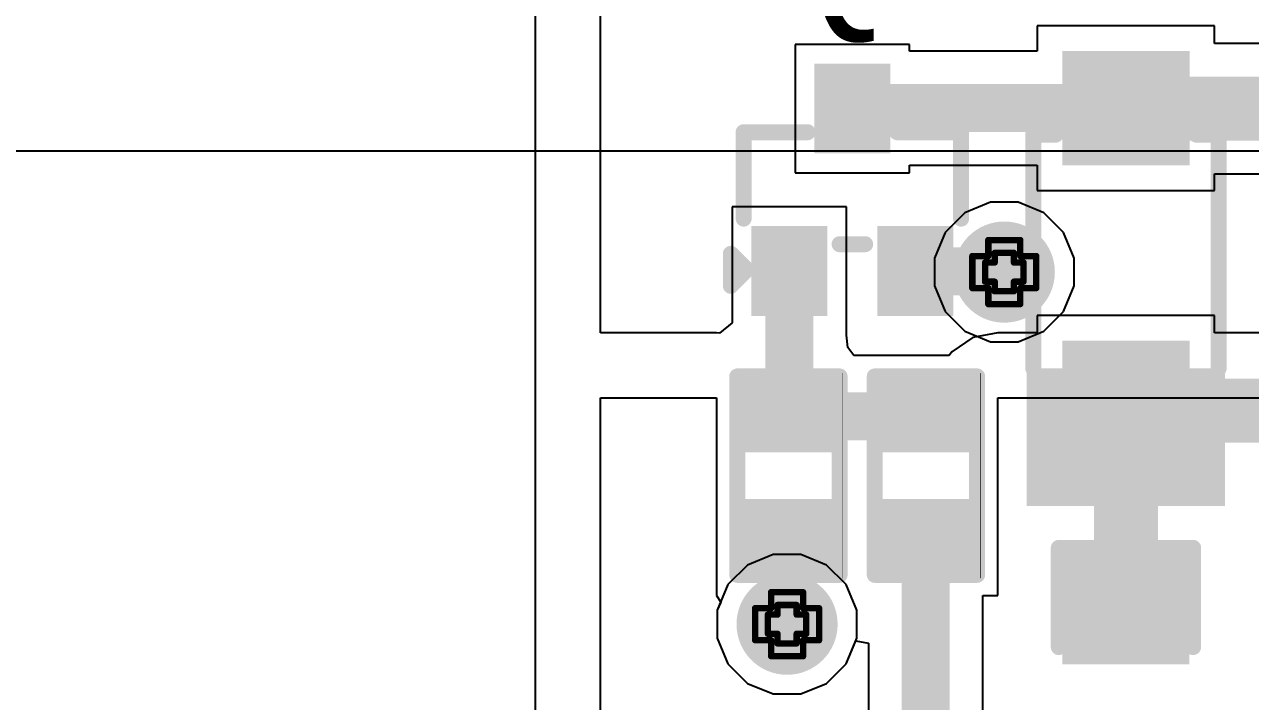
# Model space of a CAD drawing. Header units: inches. Extents: x -3 to 5259, y -3 to 5282.
# Drawn here: x 79.64 to 89.38, y 68.28 to 73.65 of the extents above; entities that cross this region are included whole.
import ezdxf

# ---------------------------------------------------------------- set-up
doc = ezdxf.new("R2010")
doc.units = ezdxf.units.IN
for name, color, linetype in [('Bottom Layer', 5, 'Continuous'), ('Bottom Solder', 6, 'Continuous'), ('Drill Drawing', 1, 'Continuous'), ('Layer 1', 16, 'Continuous'), ('Layer 2', 76, 'Continuous'), ('Top Layer', 1, 'Continuous'), ('Top Overlay', 2, 'Continuous'), ('Top Paste', 8, 'Continuous'), ('Top Solder', 216, 'Continuous'), ('Via Holes', 16, 'Continuous')]:
    doc.layers.add(name, color=color, linetype=linetype)
doc.styles.add('Arial', font='', dxfattribs={"height": 0.2})
doc.styles.get('Arial').set_extended_font_data('Arial')

# ---------------------------------------------------------------- blocks, each defined once
blk = doc.blocks.new('R___0402_44')
at = {"layer": 'Top Layer'}
for points in [[(-0.6985, -0.3175), (-0.6985, 0.3175), (-0.2412999999999999, 0.3175), (-0.2413, -0.3175)], [(0.2412999999999999, -0.3175), (0.2413, 0.3175), (0.6985, 0.3175), (0.6985, -0.3175)]]:
    blk.add_hatch(color=1, dxfattribs=at).paths.add_polyline_path(points)
at = {"layer": 'Top Paste'}
for points in [[(-0.6985, -0.3175), (-0.6985, 0.3175), (-0.2412999999999999, 0.3175), (-0.2413, -0.3175)], [(0.2412999999999999, -0.3175), (0.2413, 0.3175), (0.6985, 0.3175), (0.6985, -0.3175)]]:
    blk.add_hatch(color=8, dxfattribs=at).paths.add_polyline_path(points)
at = {"layer": 'Top Solder'}
for points in [[(-0.75350116, -0.37250116), (-0.75350116, 0.37250116), (-0.1862988399999999, 0.37250116), (-0.18629884, -0.37250116)], [(0.1862988399999999, -0.37250116), (0.18629884, 0.37250116), (0.75350116, 0.37250116), (0.75350116, -0.37250116)]]:
    blk.add_hatch(color=216, dxfattribs=at).paths.add_polyline_path(points)
at = {"layer": 'Top Overlay'}
for points in [[(-0.7874, 0.4064, 0.127, 0.127, 0), (0.7874, 0.4064, 0.127, 0.127, 0)], [(-0.7874, 0.4064, 0.127, 0.127, 0), (-0.7874, -0.4064, 0.127, 0.127, 0)], [(0.7874, 0.4064, 0.127, 0.127, 0), (0.7874, -0.4064, 0.127, 0.127, 0)], [(-0.7874, -0.4064, 0.127, 0.127, 0), (0.7874, -0.4064, 0.127, 0.127, 0)], [(-0.8128, -0.4318, 0.0032258, 0.0032258, 0), (0.8128, -0.4318, 0.0032258, 0.0032258, 0)]]:
    blk.add_lwpolyline(points, format="xyseb", dxfattribs=at)
for points in [[(-0.8191499999999999, 0.4064, 0.0635, 0.0635, 1), (-0.7556499999999999, 0.4064, 0.0635, 0.0635, 1)], [(-0.8191499999999999, 0.4064, 0.0635, 0.0635, 1), (-0.7556499999999999, 0.4064, 0.0635, 0.0635, 1)], [(0.7556499999999999, 0.4064, 0.0635, 0.0635, 1), (0.8191499999999999, 0.4064, 0.0635, 0.0635, 1)], [(0.7556499999999999, 0.4064, 0.0635, 0.0635, 1), (0.8191499999999999, 0.4064, 0.0635, 0.0635, 1)], [(-0.8191499999999999, -0.4064, 0.0635, 0.0635, 1), (-0.7556499999999999, -0.4064, 0.0635, 0.0635, 1)], [(-0.8191499999999999, -0.4064, 0.0635, 0.0635, 1), (-0.7556499999999999, -0.4064, 0.0635, 0.0635, 1)], [(0.7556499999999999, -0.4064, 0.0635, 0.0635, 1), (0.8191499999999999, -0.4064, 0.0635, 0.0635, 1)], [(0.7556499999999999, -0.4064, 0.0635, 0.0635, 1), (0.8191499999999999, -0.4064, 0.0635, 0.0635, 1)], [(-0.81360518, -0.4318, 0.0016129, 0.0016129, 1), (-0.8119948199999999, -0.4318, 0.0016129, 0.0016129, 1)], [(0.8119948199999999, -0.4318, 0.0016129, 0.0016129, 1), (0.81360518, -0.4318, 0.0016129, 0.0016129, 1)]]:
    blk.add_lwpolyline(points, format="xyseb", close=True, dxfattribs=at)
blk = doc.blocks.new('R___0402_46')
at = {"layer": 'Top Layer'}
for points in [[(-0.6985, -0.3175), (-0.6985, 0.3175), (-0.2412999999999999, 0.3175), (-0.2413, -0.3175)], [(0.2412999999999999, -0.3175), (0.2413, 0.3175), (0.6985, 0.3175), (0.6985, -0.3175)]]:
    blk.add_hatch(color=1, dxfattribs=at).paths.add_polyline_path(points)
at = {"layer": 'Top Paste'}
for points in [[(-0.6985, -0.3175), (-0.6985, 0.3175), (-0.2412999999999999, 0.3175), (-0.2413, -0.3175)], [(0.2412999999999999, -0.3175), (0.2413, 0.3175), (0.6985, 0.3175), (0.6985, -0.3175)]]:
    blk.add_hatch(color=8, dxfattribs=at).paths.add_polyline_path(points)
at = {"layer": 'Top Solder'}
for points in [[(-0.75350116, -0.37250116), (-0.75350116, 0.37250116), (-0.1862988399999999, 0.37250116), (-0.18629884, -0.37250116)], [(0.1862988399999999, -0.37250116), (0.18629884, 0.37250116), (0.75350116, 0.37250116), (0.75350116, -0.37250116)]]:
    blk.add_hatch(color=216, dxfattribs=at).paths.add_polyline_path(points)
at = {"layer": 'Top Overlay'}
for points in [[(-0.7874, 0.4064, 0.127, 0.127, 0), (0.7874, 0.4064, 0.127, 0.127, 0)], [(-0.7874, 0.4064, 0.127, 0.127, 0), (-0.7874, -0.4064, 0.127, 0.127, 0)], [(0.7874, 0.4064, 0.127, 0.127, 0), (0.7874, -0.4064, 0.127, 0.127, 0)], [(-0.7874, -0.4064, 0.127, 0.127, 0), (0.7874, -0.4064, 0.127, 0.127, 0)], [(-0.8128, -0.4318, 0.0032258, 0.0032258, 0), (0.8128, -0.4318, 0.0032258, 0.0032258, 0)]]:
    blk.add_lwpolyline(points, format="xyseb", dxfattribs=at)
for points in [[(-0.8191499999999999, 0.4064, 0.0635, 0.0635, 1), (-0.7556499999999999, 0.4064, 0.0635, 0.0635, 1)], [(-0.8191499999999999, 0.4064, 0.0635, 0.0635, 1), (-0.7556499999999999, 0.4064, 0.0635, 0.0635, 1)], [(0.7556499999999999, 0.4064, 0.0635, 0.0635, 1), (0.8191499999999999, 0.4064, 0.0635, 0.0635, 1)], [(0.7556499999999999, 0.4064, 0.0635, 0.0635, 1), (0.8191499999999999, 0.4064, 0.0635, 0.0635, 1)], [(-0.8191499999999999, -0.4064, 0.0635, 0.0635, 1), (-0.7556499999999999, -0.4064, 0.0635, 0.0635, 1)], [(-0.8191499999999999, -0.4064, 0.0635, 0.0635, 1), (-0.7556499999999999, -0.4064, 0.0635, 0.0635, 1)], [(0.7556499999999999, -0.4064, 0.0635, 0.0635, 1), (0.8191499999999999, -0.4064, 0.0635, 0.0635, 1)], [(0.7556499999999999, -0.4064, 0.0635, 0.0635, 1), (0.8191499999999999, -0.4064, 0.0635, 0.0635, 1)], [(-0.81360518, -0.4318, 0.0016129, 0.0016129, 1), (-0.8119948199999999, -0.4318, 0.0016129, 0.0016129, 1)], [(0.8119948199999999, -0.4318, 0.0016129, 0.0016129, 1), (0.81360518, -0.4318, 0.0016129, 0.0016129, 1)]]:
    blk.add_lwpolyline(points, format="xyseb", close=True, dxfattribs=at)
blk = doc.blocks.new('SOT_523_161')
at = {"layer": 'Top Layer'}
for points in [[(-0.1999996, 0.9000020099999999), (0.1999996, 0.9000020099999999), (0.1999996, 0.39000303), (-0.1999996, 0.39000303)], [(-0.6999985999999999, -0.38999795), (-0.2999994, -0.38999795), (-0.2999994, -0.8999969299999999), (-0.6999985999999999, -0.8999969299999999)], [(0.30000194, -0.38999795), (0.7000011399999999, -0.38999795), (0.7000011399999999, -0.8999969299999999), (0.30000194, -0.8999969299999999)]]:
    blk.add_hatch(color=1, dxfattribs=at).paths.add_polyline_path(points)
at = {"layer": 'Top Paste'}
for points in [[(-0.1999996, 0.9000020099999999), (0.1999996, 0.9000020099999999), (0.1999996, 0.39000303), (-0.1999996, 0.39000303)], [(-0.6999985999999999, -0.38999795), (-0.2999994, -0.38999795), (-0.2999994, -0.8999969299999999), (-0.6999985999999999, -0.8999969299999999)], [(0.30000194, -0.38999795), (0.7000011399999999, -0.38999795), (0.7000011399999999, -0.8999969299999999), (0.30000194, -0.8999969299999999)]]:
    blk.add_hatch(color=8, dxfattribs=at).paths.add_polyline_path(points)
at = {"layer": 'Top Solder'}
for points in [[(-0.3015996, 1.00160201), (0.3015996, 1.00160201), (0.3015996, 0.28840303), (-0.3015996, 0.28840303)], [(-0.8015985999999998, -0.28839795), (-0.1983994, -0.28839795), (-0.1983994, -1.00159693), (-0.8015985999999998, -1.00159693)], [(0.19840194, -0.28839795), (0.8016011399999999, -0.28839795), (0.8016011399999999, -1.00159693), (0.19840194, -1.00159693)]]:
    blk.add_hatch(color=216, dxfattribs=at).paths.add_polyline_path(points)
at = {"layer": 'Top Overlay'}
for points in [[(-0.8635974599999999, -0.2286, 0.127, 0.127, 0), (-0.8635974599999999, 0.4571999999999999, 0.127, 0.127, 0)], [(-0.8635974599999999, 0.4571999999999999, 0.127, 0.127, 0), (-0.35559746, 0.4571999999999999, 0.127, 0.127, 0)], [(0.35559746, 0.4571999999999999, 0.127, 0.127, 0), (0.8635974599999999, 0.4571999999999999, 0.127, 0.127, 0)], [(0.8635974599999999, -0.2286, 0.127, 0.127, 0), (0.8635974599999999, 0.4571999999999999, 0.127, 0.127, 0)], [(-0.1016, -0.4318, 0.127, 0.127, 0), (0.1016, -0.4318, 0.127, 0.127, 0)], [(-0.9652, -0.508, 0.127, 0.127, 0), (-0.8382, -0.635, 0.127, 0.127, 0)], [(-0.9652, -0.7619999999999999, 0.127, 0.127, 0), (-0.9652, -0.508, 0.127, 0.127, 0)], [(-0.9652, -0.7619999999999999, 0.127, 0.127, 0), (-0.8382, -0.635, 0.127, 0.127, 0)]]:
    blk.add_lwpolyline(points, format="xyseb", dxfattribs=at)
for points in [[(-0.89534746, 0.4571999999999999, 0.0635, 0.0635, 1), (-0.8318474599999999, 0.4571999999999999, 0.0635, 0.0635, 1)], [(-0.89534746, 0.4571999999999999, 0.0635, 0.0635, 1), (-0.8318474599999999, 0.4571999999999999, 0.0635, 0.0635, 1)], [(-0.38734746, 0.4571999999999999, 0.0635, 0.0635, 1), (-0.32384746, 0.4571999999999999, 0.0635, 0.0635, 1)], [(0.32384746, 0.4571999999999999, 0.0635, 0.0635, 1), (0.38734746, 0.4571999999999999, 0.0635, 0.0635, 1)], [(0.8318474599999999, 0.4571999999999999, 0.0635, 0.0635, 1), (0.89534746, 0.4571999999999999, 0.0635, 0.0635, 1)], [(0.8318474599999999, 0.4571999999999999, 0.0635, 0.0635, 1), (0.89534746, 0.4571999999999999, 0.0635, 0.0635, 1)], [(-0.89534746, -0.2286, 0.0635, 0.0635, 1), (-0.8318474599999999, -0.2286, 0.0635, 0.0635, 1)], [(0.8318474599999999, -0.2286, 0.0635, 0.0635, 1), (0.89534746, -0.2286, 0.0635, 0.0635, 1)], [(-0.13335, -0.4318, 0.0635, 0.0635, 1), (-0.06985, -0.4318, 0.0635, 0.0635, 1)], [(0.06985, -0.4318, 0.0635, 0.0635, 1), (0.13335, -0.4318, 0.0635, 0.0635, 1)], [(-0.99695, -0.508, 0.0635, 0.0635, 1), (-0.9334499999999999, -0.508, 0.0635, 0.0635, 1)], [(-0.99695, -0.508, 0.0635, 0.0635, 1), (-0.9334499999999999, -0.508, 0.0635, 0.0635, 1)], [(-0.86995, -0.635, 0.0635, 0.0635, 1), (-0.80645, -0.635, 0.0635, 0.0635, 1)], [(-0.86995, -0.635, 0.0635, 0.0635, 1), (-0.80645, -0.635, 0.0635, 0.0635, 1)], [(-0.99695, -0.7619999999999999, 0.0635, 0.0635, 1), (-0.9334499999999999, -0.7619999999999999, 0.0635, 0.0635, 1)], [(-0.99695, -0.7619999999999999, 0.0635, 0.0635, 1), (-0.9334499999999999, -0.7619999999999999, 0.0635, 0.0635, 1)]]:
    blk.add_lwpolyline(points, format="xyseb", close=True, dxfattribs=at)
blk = doc.blocks.new('SOD_323_200')
at = {"layer": 'Top Layer'}
for points in [[(-0.74999977, -0.4500003700000001), (-1.55000071, -0.4500003699999999), (-1.55000071, 0.4500003700000001), (-0.74999977, 0.4500003699999999)], [(1.55000071, -0.4500003700000001), (0.74999977, -0.4500003699999999), (0.74999977, 0.4500003700000001), (1.55000071, 0.4500003699999999)]]:
    blk.add_hatch(color=1, dxfattribs=at).paths.add_polyline_path(points)
at = {"layer": 'Top Overlay'}
for points in [[(-2.007997, 0.4826), (-0.9157969999999999, 0.4826), (-0.9157969999999999, 0.7874), (-2.007997, 0.7874)], [(-2.007997, -0.508), (-1.576197, -0.508), (-1.576197, 0.508), (-2.007997, 0.508)], [(-2.007997, -0.7874), (-0.9157969999999999, -0.7874), (-0.9157969999999999, -0.4826), (-2.007997, -0.4826)]]:
    blk.add_hatch(color=2, dxfattribs=at).paths.add_polyline_path(points)
at = {"layer": 'Top Paste'}
for points in [[(-0.74999977, -0.4500003700000001), (-1.55000071, -0.4500003699999999), (-1.55000071, 0.4500003700000001), (-0.74999977, 0.4500003699999999)], [(1.55000071, -0.4500003700000001), (0.74999977, -0.4500003699999999), (0.74999977, 0.4500003700000001), (1.55000071, 0.4500003699999999)]]:
    blk.add_hatch(color=8, dxfattribs=at).paths.add_polyline_path(points)
at = {"layer": 'Top Solder'}
for points in [[(-0.69499861, -0.50500153), (-1.60500187, -0.5050015299999998), (-1.60500187, 0.50500153), (-0.69499861, 0.5050015299999998)], [(1.60500187, -0.50500153), (0.69499861, -0.5050015299999998), (0.69499861, 0.50500153), (1.60500187, 0.5050015299999998)]]:
    blk.add_hatch(color=216, dxfattribs=at).paths.add_polyline_path(points)
at = {"layer": 'Top Overlay'}
for points in [[(-0.9143999999999999, 0.7366, 0.127, 0.127, 0), (0.9397999999999999, 0.7366, 0.127, 0.127, 0)], [(0.9397999999999999, 0.7366, 0.127, 0.127, 0), (0.9397999999999999, 0.5588, 0.127, 0.127, 0)], [(0.9397999999999999, -0.5588, 0.127, 0.127, 0), (0.9397999999999999, -0.7366, 0.127, 0.127, 0)], [(-0.9143999999999999, -0.7366, 0.127, 0.127, 0), (0.9397999999999999, -0.7366, 0.127, 0.127, 0)]]:
    blk.add_lwpolyline(points, format="xyseb", dxfattribs=at)
for points in [[(-0.9461499999999999, 0.7366, 0.0635, 0.0635, 1), (-0.88265, 0.7366, 0.0635, 0.0635, 1)], [(0.9080499999999999, 0.7366, 0.0635, 0.0635, 1), (0.9715499999999999, 0.7366, 0.0635, 0.0635, 1)], [(0.9080499999999999, 0.7366, 0.0635, 0.0635, 1), (0.9715499999999999, 0.7366, 0.0635, 0.0635, 1)], [(0.9080499999999999, 0.5588, 0.0635, 0.0635, 1), (0.9715499999999999, 0.5588, 0.0635, 0.0635, 1)], [(0.9080499999999999, -0.5588, 0.0635, 0.0635, 1), (0.9715499999999999, -0.5588, 0.0635, 0.0635, 1)], [(-0.9461499999999999, -0.7366, 0.0635, 0.0635, 1), (-0.88265, -0.7366, 0.0635, 0.0635, 1)], [(0.9080499999999999, -0.7366, 0.0635, 0.0635, 1), (0.9715499999999999, -0.7366, 0.0635, 0.0635, 1)], [(0.9080499999999999, -0.7366, 0.0635, 0.0635, 1), (0.9715499999999999, -0.7366, 0.0635, 0.0635, 1)]]:
    blk.add_lwpolyline(points, format="xyseb", close=True, dxfattribs=at)
blk = doc.blocks.new('C___0603_228')
at = {"layer": 'Top Layer'}
for points in [[(-0.3809999999999999, 0.4445), (-0.3809999999999999, -0.4445), (-1.143, -0.4445), (-1.143, 0.4445)], [(1.143, 0.4445), (1.143, -0.4445), (0.3809999999999999, -0.4445), (0.3809999999999999, 0.4445)]]:
    blk.add_hatch(color=1, dxfattribs=at).paths.add_polyline_path(points)
at = {"layer": 'Top Paste'}
for points in [[(-0.3809999999999999, 0.4445), (-0.3809999999999999, -0.4445), (-1.143, -0.4445), (-1.143, 0.4445)], [(1.143, 0.4445), (1.143, -0.4445), (0.3809999999999999, -0.4445), (0.3809999999999999, 0.4445)]]:
    blk.add_hatch(color=8, dxfattribs=at).paths.add_polyline_path(points)
at = {"layer": 'Top Solder'}
for points in [[(-0.3210001199999999, 0.50449988), (-0.3210001199999999, -0.50449988), (-1.20299988, -0.50449988), (-1.20299988, 0.50449988)], [(1.20299988, 0.50449988), (1.20299988, -0.50449988), (0.3210001199999999, -0.50449988), (0.3210001199999999, 0.50449988)]]:
    blk.add_hatch(color=216, dxfattribs=at).paths.add_polyline_path(points)
at = {"layer": 'Top Overlay'}
for points in [[(-0.4571999999999999, 0.5334, 0.127, 0.127, 0), (-1.2446, 0.5334, 0.127, 0.127, 0)], [(-1.2446, -0.5334, 0.127, 0.127, 0), (-1.2446, 0.5334, 0.127, 0.127, 0)], [(1.2446, 0.5334, 0.127, 0.127, 0), (0.4571999999999999, 0.5334, 0.127, 0.127, 0)], [(1.2446, -0.5334, 0.127, 0.127, 0), (1.2446, 0.5334, 0.127, 0.127, 0)], [(-0.4571999999999999, -0.5334, 0.127, 0.127, 0), (-1.2446, -0.5334, 0.127, 0.127, 0)], [(1.2446, -0.5334, 0.127, 0.127, 0), (0.4571999999999999, -0.5334, 0.127, 0.127, 0)]]:
    blk.add_lwpolyline(points, format="xyseb", dxfattribs=at)
for points in [[(-1.27635, 0.5334, 0.0635, 0.0635, 1), (-1.21285, 0.5334, 0.0635, 0.0635, 1)], [(-1.27635, 0.5334, 0.0635, 0.0635, 1), (-1.21285, 0.5334, 0.0635, 0.0635, 1)], [(-0.4889499999999999, 0.5334, 0.0635, 0.0635, 1), (-0.42545, 0.5334, 0.0635, 0.0635, 1)], [(0.42545, 0.5334, 0.0635, 0.0635, 1), (0.4889499999999999, 0.5334, 0.0635, 0.0635, 1)], [(1.21285, 0.5334, 0.0635, 0.0635, 1), (1.27635, 0.5334, 0.0635, 0.0635, 1)], [(1.21285, 0.5334, 0.0635, 0.0635, 1), (1.27635, 0.5334, 0.0635, 0.0635, 1)], [(-1.27635, -0.5334, 0.0635, 0.0635, 1), (-1.21285, -0.5334, 0.0635, 0.0635, 1)], [(-1.27635, -0.5334, 0.0635, 0.0635, 1), (-1.21285, -0.5334, 0.0635, 0.0635, 1)], [(-0.4889499999999999, -0.5334, 0.0635, 0.0635, 1), (-0.42545, -0.5334, 0.0635, 0.0635, 1)], [(0.42545, -0.5334, 0.0635, 0.0635, 1), (0.4889499999999999, -0.5334, 0.0635, 0.0635, 1)], [(1.21285, -0.5334, 0.0635, 0.0635, 1), (1.27635, -0.5334, 0.0635, 0.0635, 1)], [(1.21285, -0.5334, 0.0635, 0.0635, 1), (1.27635, -0.5334, 0.0635, 0.0635, 1)]]:
    blk.add_lwpolyline(points, format="xyseb", close=True, dxfattribs=at)

msp = doc.modelspace()

# ---------------------------------------------------------------- hatches: boundary and pattern name
at = {"layer": 'Bottom Layer'}
h = msp.add_hatch(color=5, dxfattribs=at)
edge = h.paths.add_edge_path()
edge.add_arc((87.42008932, 71.68816244), 0.2999994, 0, 360)
h = msp.add_hatch(color=5, dxfattribs=at)
edge = h.paths.add_edge_path()
edge.add_arc((85.69498227999999, 68.89329122), 0.2999994, 0, 360)
at = {"layer": 'Bottom Solder'}
h = msp.add_hatch(color=6, dxfattribs=at)
edge = h.paths.add_edge_path()
edge.add_arc((87.42008932, 71.68816244), 0.4015993999999999, 0, 360)
h = msp.add_hatch(color=6, dxfattribs=at)
edge = h.paths.add_edge_path()
edge.add_arc((85.69498227999999, 68.89329122), 0.4015993999999999, 0, 360)
at = {"layer": 'Layer 1'}
h = msp.add_hatch(color=16, dxfattribs=at)
edge = h.paths.add_edge_path()
edge.add_arc((87.42008932, 71.68816244), 0.2999994, 0, 360)
h = msp.add_hatch(color=16, dxfattribs=at)
edge = h.paths.add_edge_path()
edge.add_arc((85.69498227999999, 68.89329122), 0.2999994, 0, 360)
at = {"layer": 'Layer 2'}
h = msp.add_hatch(color=76, dxfattribs=at)
edge = h.paths.add_edge_path()
edge.add_arc((87.42008932, 71.68816244), 0.2999994, 0, 360)
h = msp.add_hatch(color=76, dxfattribs=at)
edge = h.paths.add_edge_path()
edge.add_arc((85.69498227999999, 68.89329122), 0.2999994, 0, 360)
at = {"layer": 'Top Layer'}
h = msp.add_hatch(color=1, dxfattribs=at)
edge = h.paths.add_edge_path()
edge.add_arc((87.42008932, 71.68816244), 0.2999994, 0, 360)
h = msp.add_hatch(color=1, dxfattribs=at)
edge = h.paths.add_edge_path()
edge.add_arc((85.69498227999999, 68.89329122), 0.2999994, 0, 360)
at = {"layer": 'Top Solder'}
h = msp.add_hatch(color=216, dxfattribs=at)
edge = h.paths.add_edge_path()
edge.add_arc((87.42008932, 71.68816244), 0.4015993999999999, 0, 360)
h = msp.add_hatch(color=216, dxfattribs=at)
edge = h.paths.add_edge_path()
edge.add_arc((85.69498227999999, 68.89329122), 0.4015993999999999, 0, 360)
at = {"layer": 'Via Holes'}
h = msp.add_hatch(color=7, dxfattribs=at)
edge = h.paths.add_edge_path()
edge.add_arc((87.42008932, 71.68816244), 0.1499997, 0, 360)
h = msp.add_hatch(color=7, dxfattribs=at)
edge = h.paths.add_edge_path()
edge.add_arc((85.69498227999999, 68.89329122), 0.1499997, 0, 360)

# ---------------------------------------------------------------- linework, layer by layer
at = {"layer": 'Drill Drawing'}
for points in [[(87.29308931999999, 71.81516244, 0.0508, 0.0508, 0), (87.29308931999999, 71.94216244, 0.0508, 0.0508, 0)], [(87.29308931999999, 71.94216244, 0.0508, 0.0508, 0), (87.54708932, 71.94216244, 0.0508, 0.0508, 0)], [(87.54708932, 71.81516244, 0.0508, 0.0508, 0), (87.54708932, 71.94216244, 0.0508, 0.0508, 0)], [(87.34388931999999, 71.76436244, 0.0508, 0.0508, 0), (87.34388931999999, 71.84056244, 0.0508, 0.0508, 0)], [(87.34388931999999, 71.84056244, 0.0508, 0.0508, 0), (87.49628932, 71.84056244, 0.0508, 0.0508, 0)], [(87.49628932, 71.76436244, 0.0508, 0.0508, 0), (87.49628932, 71.84056244, 0.0508, 0.0508, 0)], [(87.16608931999998, 71.56116243999999, 0.0508, 0.0508, 0), (87.16608931999998, 71.81516244, 0.0508, 0.0508, 0)], [(87.16608931999998, 71.81516244, 0.0508, 0.0508, 0), (87.29308931999999, 71.81516244, 0.0508, 0.0508, 0)], [(87.26768931999999, 71.61196243999999, 0.0508, 0.0508, 0), (87.26768931999999, 71.76436244, 0.0508, 0.0508, 0)], [(87.26768931999999, 71.76436244, 0.0508, 0.0508, 0), (87.34388931999999, 71.76436244, 0.0508, 0.0508, 0)], [(87.49628932, 71.76436244, 0.0508, 0.0508, 0), (87.57248931999999, 71.76436244, 0.0508, 0.0508, 0)], [(87.54708932, 71.81516244, 0.0508, 0.0508, 0), (87.67408932, 71.81516244, 0.0508, 0.0508, 0)], [(87.57248931999999, 71.61196243999999, 0.0508, 0.0508, 0), (87.57248931999999, 71.76436244, 0.0508, 0.0508, 0)], [(87.67408932, 71.56116243999999, 0.0508, 0.0508, 0), (87.67408932, 71.81516244, 0.0508, 0.0508, 0)], [(87.16608931999998, 71.56116243999999, 0.0508, 0.0508, 0), (87.29308931999999, 71.56116243999999, 0.0508, 0.0508, 0)], [(87.26768931999999, 71.61196243999999, 0.0508, 0.0508, 0), (87.34388931999999, 71.61196243999999, 0.0508, 0.0508, 0)], [(87.29308931999999, 71.43416244, 0.0508, 0.0508, 0), (87.29308931999999, 71.56116243999999, 0.0508, 0.0508, 0)], [(87.34388931999999, 71.53576244, 0.0508, 0.0508, 0), (87.34388931999999, 71.61196243999999, 0.0508, 0.0508, 0)], [(87.49628932, 71.61196243999999, 0.0508, 0.0508, 0), (87.57248931999999, 71.61196243999999, 0.0508, 0.0508, 0)], [(87.49628932, 71.53576244, 0.0508, 0.0508, 0), (87.49628932, 71.61196243999999, 0.0508, 0.0508, 0)], [(87.54708932, 71.56116243999999, 0.0508, 0.0508, 0), (87.67408932, 71.56116243999999, 0.0508, 0.0508, 0)], [(87.54708932, 71.43416244, 0.0508, 0.0508, 0), (87.54708932, 71.56116243999999, 0.0508, 0.0508, 0)], [(87.34388931999999, 71.53576244, 0.0508, 0.0508, 0), (87.49628932, 71.53576244, 0.0508, 0.0508, 0)], [(87.29308931999999, 71.43416244, 0.0508, 0.0508, 0), (87.54708932, 71.43416244, 0.0508, 0.0508, 0)], [(85.56798228, 69.02029122, 0.0508, 0.0508, 0), (85.56798228, 69.14729122, 0.0508, 0.0508, 0)], [(85.56798228, 69.14729122, 0.0508, 0.0508, 0), (85.82198228, 69.14729122, 0.0508, 0.0508, 0)], [(85.82198228, 69.02029122, 0.0508, 0.0508, 0), (85.82198228, 69.14729122, 0.0508, 0.0508, 0)], [(85.44098227999999, 68.76629122, 0.0508, 0.0508, 0), (85.44098227999999, 69.02029122, 0.0508, 0.0508, 0)], [(85.44098227999999, 69.02029122, 0.0508, 0.0508, 0), (85.56798228, 69.02029122, 0.0508, 0.0508, 0)], [(85.61878227999999, 68.96949122, 0.0508, 0.0508, 0), (85.61878227999999, 69.04569122, 0.0508, 0.0508, 0)], [(85.61878227999999, 69.04569122, 0.0508, 0.0508, 0), (85.77118228, 69.04569122, 0.0508, 0.0508, 0)], [(85.77118228, 68.96949122, 0.0508, 0.0508, 0), (85.77118228, 69.04569122, 0.0508, 0.0508, 0)], [(85.82198228, 69.02029122, 0.0508, 0.0508, 0), (85.94898228, 69.02029122, 0.0508, 0.0508, 0)], [(85.94898228, 68.76629122, 0.0508, 0.0508, 0), (85.94898228, 69.02029122, 0.0508, 0.0508, 0)], [(85.54258227999999, 68.81709122, 0.0508, 0.0508, 0), (85.54258227999999, 68.96949122, 0.0508, 0.0508, 0)], [(85.54258227999999, 68.96949122, 0.0508, 0.0508, 0), (85.61878227999999, 68.96949122, 0.0508, 0.0508, 0)], [(85.77118228, 68.96949122, 0.0508, 0.0508, 0), (85.84738227999999, 68.96949122, 0.0508, 0.0508, 0)], [(85.84738227999999, 68.81709122, 0.0508, 0.0508, 0), (85.84738227999999, 68.96949122, 0.0508, 0.0508, 0)], [(85.54258227999999, 68.81709122, 0.0508, 0.0508, 0), (85.61878227999999, 68.81709122, 0.0508, 0.0508, 0)], [(85.61878227999999, 68.74089122, 0.0508, 0.0508, 0), (85.61878227999999, 68.81709122, 0.0508, 0.0508, 0)], [(85.77118228, 68.81709122, 0.0508, 0.0508, 0), (85.84738227999999, 68.81709122, 0.0508, 0.0508, 0)], [(85.77118228, 68.74089122, 0.0508, 0.0508, 0), (85.77118228, 68.81709122, 0.0508, 0.0508, 0)], [(85.44098227999999, 68.76629122, 0.0508, 0.0508, 0), (85.56798228, 68.76629122, 0.0508, 0.0508, 0)], [(85.56798228, 68.63929121999999, 0.0508, 0.0508, 0), (85.56798228, 68.76629122, 0.0508, 0.0508, 0)], [(85.61878227999999, 68.74089122, 0.0508, 0.0508, 0), (85.77118228, 68.74089122, 0.0508, 0.0508, 0)], [(85.82198228, 68.76629122, 0.0508, 0.0508, 0), (85.94898228, 68.76629122, 0.0508, 0.0508, 0)], [(85.82198228, 68.63929121999999, 0.0508, 0.0508, 0), (85.82198228, 68.76629122, 0.0508, 0.0508, 0)], [(85.56798228, 68.63929121999999, 0.0508, 0.0508, 0), (85.82198228, 68.63929121999999, 0.0508, 0.0508, 0)]]:
    msp.add_lwpolyline(points, format="xyseb", dxfattribs=at)
for points in [[(87.28038932, 71.94216244, 0.0254, 0.0254, 1), (87.30578931999999, 71.94216244, 0.0254, 0.0254, 1)], [(87.28038932, 71.94216244, 0.0254, 0.0254, 1), (87.30578931999999, 71.94216244, 0.0254, 0.0254, 1)], [(87.53438932, 71.94216244, 0.0254, 0.0254, 1), (87.55978932, 71.94216244, 0.0254, 0.0254, 1)], [(87.53438932, 71.94216244, 0.0254, 0.0254, 1), (87.55978932, 71.94216244, 0.0254, 0.0254, 1)], [(87.33118932, 71.84056244, 0.0254, 0.0254, 1), (87.35658932, 71.84056244, 0.0254, 0.0254, 1)], [(87.33118932, 71.84056244, 0.0254, 0.0254, 1), (87.35658932, 71.84056244, 0.0254, 0.0254, 1)], [(87.48358932, 71.84056244, 0.0254, 0.0254, 1), (87.50898932, 71.84056244, 0.0254, 0.0254, 1)], [(87.48358932, 71.84056244, 0.0254, 0.0254, 1), (87.50898932, 71.84056244, 0.0254, 0.0254, 1)], [(87.15338932, 71.81516244, 0.0254, 0.0254, 1), (87.17878931999999, 71.81516244, 0.0254, 0.0254, 1)], [(87.15338932, 71.81516244, 0.0254, 0.0254, 1), (87.17878931999999, 71.81516244, 0.0254, 0.0254, 1)], [(87.25498931999999, 71.76436244, 0.0254, 0.0254, 1), (87.28038932, 71.76436244, 0.0254, 0.0254, 1)], [(87.25498931999999, 71.76436244, 0.0254, 0.0254, 1), (87.28038932, 71.76436244, 0.0254, 0.0254, 1)], [(87.28038932, 71.81516244, 0.0254, 0.0254, 1), (87.30578931999999, 71.81516244, 0.0254, 0.0254, 1)], [(87.28038932, 71.81516244, 0.0254, 0.0254, 1), (87.30578931999999, 71.81516244, 0.0254, 0.0254, 1)], [(87.33118932, 71.76436244, 0.0254, 0.0254, 1), (87.35658932, 71.76436244, 0.0254, 0.0254, 1)], [(87.33118932, 71.76436244, 0.0254, 0.0254, 1), (87.35658932, 71.76436244, 0.0254, 0.0254, 1)], [(87.48358932, 71.76436244, 0.0254, 0.0254, 1), (87.50898932, 71.76436244, 0.0254, 0.0254, 1)], [(87.48358932, 71.76436244, 0.0254, 0.0254, 1), (87.50898932, 71.76436244, 0.0254, 0.0254, 1)], [(87.53438932, 71.81516244, 0.0254, 0.0254, 1), (87.55978932, 71.81516244, 0.0254, 0.0254, 1)], [(87.53438932, 71.81516244, 0.0254, 0.0254, 1), (87.55978932, 71.81516244, 0.0254, 0.0254, 1)], [(87.55978932, 71.76436244, 0.0254, 0.0254, 1), (87.58518932, 71.76436244, 0.0254, 0.0254, 1)], [(87.55978932, 71.76436244, 0.0254, 0.0254, 1), (87.58518932, 71.76436244, 0.0254, 0.0254, 1)], [(87.66138932, 71.81516244, 0.0254, 0.0254, 1), (87.68678931999999, 71.81516244, 0.0254, 0.0254, 1)], [(87.66138932, 71.81516244, 0.0254, 0.0254, 1), (87.68678931999999, 71.81516244, 0.0254, 0.0254, 1)], [(87.15338932, 71.56116243999999, 0.0254, 0.0254, 1), (87.17878931999999, 71.56116243999999, 0.0254, 0.0254, 1)], [(87.15338932, 71.56116243999999, 0.0254, 0.0254, 1), (87.17878931999999, 71.56116243999999, 0.0254, 0.0254, 1)], [(87.25498931999999, 71.61196243999999, 0.0254, 0.0254, 1), (87.28038932, 71.61196243999999, 0.0254, 0.0254, 1)], [(87.25498931999999, 71.61196243999999, 0.0254, 0.0254, 1), (87.28038932, 71.61196243999999, 0.0254, 0.0254, 1)], [(87.28038932, 71.56116243999999, 0.0254, 0.0254, 1), (87.30578931999999, 71.56116243999999, 0.0254, 0.0254, 1)], [(87.28038932, 71.56116243999999, 0.0254, 0.0254, 1), (87.30578931999999, 71.56116243999999, 0.0254, 0.0254, 1)], [(87.33118932, 71.61196243999999, 0.0254, 0.0254, 1), (87.35658932, 71.61196243999999, 0.0254, 0.0254, 1)], [(87.33118932, 71.61196243999999, 0.0254, 0.0254, 1), (87.35658932, 71.61196243999999, 0.0254, 0.0254, 1)], [(87.48358932, 71.61196243999999, 0.0254, 0.0254, 1), (87.50898932, 71.61196243999999, 0.0254, 0.0254, 1)], [(87.48358932, 71.61196243999999, 0.0254, 0.0254, 1), (87.50898932, 71.61196243999999, 0.0254, 0.0254, 1)], [(87.53438932, 71.56116243999999, 0.0254, 0.0254, 1), (87.55978932, 71.56116243999999, 0.0254, 0.0254, 1)], [(87.53438932, 71.56116243999999, 0.0254, 0.0254, 1), (87.55978932, 71.56116243999999, 0.0254, 0.0254, 1)], [(87.55978932, 71.61196243999999, 0.0254, 0.0254, 1), (87.58518932, 71.61196243999999, 0.0254, 0.0254, 1)], [(87.55978932, 71.61196243999999, 0.0254, 0.0254, 1), (87.58518932, 71.61196243999999, 0.0254, 0.0254, 1)], [(87.66138932, 71.56116243999999, 0.0254, 0.0254, 1), (87.68678931999999, 71.56116243999999, 0.0254, 0.0254, 1)], [(87.66138932, 71.56116243999999, 0.0254, 0.0254, 1), (87.68678931999999, 71.56116243999999, 0.0254, 0.0254, 1)], [(87.33118932, 71.53576244, 0.0254, 0.0254, 1), (87.35658932, 71.53576244, 0.0254, 0.0254, 1)], [(87.33118932, 71.53576244, 0.0254, 0.0254, 1), (87.35658932, 71.53576244, 0.0254, 0.0254, 1)], [(87.48358932, 71.53576244, 0.0254, 0.0254, 1), (87.50898932, 71.53576244, 0.0254, 0.0254, 1)], [(87.48358932, 71.53576244, 0.0254, 0.0254, 1), (87.50898932, 71.53576244, 0.0254, 0.0254, 1)], [(87.28038932, 71.43416244, 0.0254, 0.0254, 1), (87.30578931999999, 71.43416244, 0.0254, 0.0254, 1)], [(87.28038932, 71.43416244, 0.0254, 0.0254, 1), (87.30578931999999, 71.43416244, 0.0254, 0.0254, 1)], [(87.53438932, 71.43416244, 0.0254, 0.0254, 1), (87.55978932, 71.43416244, 0.0254, 0.0254, 1)], [(87.53438932, 71.43416244, 0.0254, 0.0254, 1), (87.55978932, 71.43416244, 0.0254, 0.0254, 1)], [(85.55528228, 69.14729122, 0.0254, 0.0254, 1), (85.58068227999999, 69.14729122, 0.0254, 0.0254, 1)], [(85.55528228, 69.14729122, 0.0254, 0.0254, 1), (85.58068227999999, 69.14729122, 0.0254, 0.0254, 1)], [(85.80928227999999, 69.14729122, 0.0254, 0.0254, 1), (85.83468228, 69.14729122, 0.0254, 0.0254, 1)], [(85.80928227999999, 69.14729122, 0.0254, 0.0254, 1), (85.83468228, 69.14729122, 0.0254, 0.0254, 1)], [(85.42828228, 69.02029122, 0.0254, 0.0254, 1), (85.45368228, 69.02029122, 0.0254, 0.0254, 1)], [(85.42828228, 69.02029122, 0.0254, 0.0254, 1), (85.45368228, 69.02029122, 0.0254, 0.0254, 1)], [(85.55528228, 69.02029122, 0.0254, 0.0254, 1), (85.58068227999999, 69.02029122, 0.0254, 0.0254, 1)], [(85.55528228, 69.02029122, 0.0254, 0.0254, 1), (85.58068227999999, 69.02029122, 0.0254, 0.0254, 1)], [(85.60608228, 69.04569122, 0.0254, 0.0254, 1), (85.63148228, 69.04569122, 0.0254, 0.0254, 1)], [(85.60608228, 69.04569122, 0.0254, 0.0254, 1), (85.63148228, 69.04569122, 0.0254, 0.0254, 1)], [(85.75848228, 69.04569122, 0.0254, 0.0254, 1), (85.78388228, 69.04569122, 0.0254, 0.0254, 1)], [(85.75848228, 69.04569122, 0.0254, 0.0254, 1), (85.78388228, 69.04569122, 0.0254, 0.0254, 1)], [(85.80928227999999, 69.02029122, 0.0254, 0.0254, 1), (85.83468228, 69.02029122, 0.0254, 0.0254, 1)], [(85.80928227999999, 69.02029122, 0.0254, 0.0254, 1), (85.83468228, 69.02029122, 0.0254, 0.0254, 1)], [(85.93628228, 69.02029122, 0.0254, 0.0254, 1), (85.96168227999999, 69.02029122, 0.0254, 0.0254, 1)], [(85.93628228, 69.02029122, 0.0254, 0.0254, 1), (85.96168227999999, 69.02029122, 0.0254, 0.0254, 1)], [(85.52988228, 68.96949122, 0.0254, 0.0254, 1), (85.55528228, 68.96949122, 0.0254, 0.0254, 1)], [(85.52988228, 68.96949122, 0.0254, 0.0254, 1), (85.55528228, 68.96949122, 0.0254, 0.0254, 1)], [(85.60608228, 68.96949122, 0.0254, 0.0254, 1), (85.63148228, 68.96949122, 0.0254, 0.0254, 1)], [(85.60608228, 68.96949122, 0.0254, 0.0254, 1), (85.63148228, 68.96949122, 0.0254, 0.0254, 1)], [(85.75848228, 68.96949122, 0.0254, 0.0254, 1), (85.78388228, 68.96949122, 0.0254, 0.0254, 1)], [(85.75848228, 68.96949122, 0.0254, 0.0254, 1), (85.78388228, 68.96949122, 0.0254, 0.0254, 1)], [(85.83468228, 68.96949122, 0.0254, 0.0254, 1), (85.86008228, 68.96949122, 0.0254, 0.0254, 1)], [(85.83468228, 68.96949122, 0.0254, 0.0254, 1), (85.86008228, 68.96949122, 0.0254, 0.0254, 1)], [(85.52988228, 68.81709122, 0.0254, 0.0254, 1), (85.55528228, 68.81709122, 0.0254, 0.0254, 1)], [(85.52988228, 68.81709122, 0.0254, 0.0254, 1), (85.55528228, 68.81709122, 0.0254, 0.0254, 1)], [(85.60608228, 68.81709122, 0.0254, 0.0254, 1), (85.63148228, 68.81709122, 0.0254, 0.0254, 1)], [(85.60608228, 68.81709122, 0.0254, 0.0254, 1), (85.63148228, 68.81709122, 0.0254, 0.0254, 1)], [(85.75848228, 68.81709122, 0.0254, 0.0254, 1), (85.78388228, 68.81709122, 0.0254, 0.0254, 1)], [(85.75848228, 68.81709122, 0.0254, 0.0254, 1), (85.78388228, 68.81709122, 0.0254, 0.0254, 1)], [(85.83468228, 68.81709122, 0.0254, 0.0254, 1), (85.86008228, 68.81709122, 0.0254, 0.0254, 1)], [(85.83468228, 68.81709122, 0.0254, 0.0254, 1), (85.86008228, 68.81709122, 0.0254, 0.0254, 1)], [(85.42828228, 68.76629122, 0.0254, 0.0254, 1), (85.45368228, 68.76629122, 0.0254, 0.0254, 1)], [(85.42828228, 68.76629122, 0.0254, 0.0254, 1), (85.45368228, 68.76629122, 0.0254, 0.0254, 1)], [(85.55528228, 68.76629122, 0.0254, 0.0254, 1), (85.58068227999999, 68.76629122, 0.0254, 0.0254, 1)], [(85.55528228, 68.76629122, 0.0254, 0.0254, 1), (85.58068227999999, 68.76629122, 0.0254, 0.0254, 1)], [(85.60608228, 68.74089122, 0.0254, 0.0254, 1), (85.63148228, 68.74089122, 0.0254, 0.0254, 1)], [(85.60608228, 68.74089122, 0.0254, 0.0254, 1), (85.63148228, 68.74089122, 0.0254, 0.0254, 1)], [(85.75848228, 68.74089122, 0.0254, 0.0254, 1), (85.78388228, 68.74089122, 0.0254, 0.0254, 1)], [(85.75848228, 68.74089122, 0.0254, 0.0254, 1), (85.78388228, 68.74089122, 0.0254, 0.0254, 1)], [(85.80928227999999, 68.76629122, 0.0254, 0.0254, 1), (85.83468228, 68.76629122, 0.0254, 0.0254, 1)], [(85.80928227999999, 68.76629122, 0.0254, 0.0254, 1), (85.83468228, 68.76629122, 0.0254, 0.0254, 1)], [(85.93628228, 68.76629122, 0.0254, 0.0254, 1), (85.96168227999999, 68.76629122, 0.0254, 0.0254, 1)], [(85.93628228, 68.76629122, 0.0254, 0.0254, 1), (85.96168227999999, 68.76629122, 0.0254, 0.0254, 1)], [(85.55528228, 68.63929121999999, 0.0254, 0.0254, 1), (85.58068227999999, 68.63929121999999, 0.0254, 0.0254, 1)], [(85.55528228, 68.63929121999999, 0.0254, 0.0254, 1), (85.58068227999999, 68.63929121999999, 0.0254, 0.0254, 1)], [(85.80928227999999, 68.63929121999999, 0.0254, 0.0254, 1), (85.83468228, 68.63929121999999, 0.0254, 0.0254, 1)], [(85.80928227999999, 68.63929121999999, 0.0254, 0.0254, 1), (85.83468228, 68.63929121999999, 0.0254, 0.0254, 1)]]:
    msp.add_lwpolyline(points, format="xyseb", close=True, dxfattribs=at)
at = {"layer": 'Layer 2'}
for p, q in [((49.89717224, 72.65169873999999), (113.02820168, 72.65169873999999)), ((87.10627486, 72.15782114), (86.95043061999999, 72.00197689999999)), ((87.30989142, 72.24216184), (87.10627486, 72.15782114)), ((87.53028721999999, 72.24216184), (87.30989142, 72.24216184)), ((87.73390377999999, 72.15782114), (87.53028721999999, 72.24216184)), ((87.88974802, 72.00197689999999), (87.73390377999999, 72.15782114)), ((86.95043061999999, 72.00197689999999), (86.86608992, 71.79836034)), ((87.97408872, 71.79836034), (87.88974802, 72.00197689999999)), ((86.86608992, 71.79836034), (86.86608992, 71.57796454)), ((87.97408872, 71.57796454), (87.97408872, 71.79836034)), ((86.86608992, 71.57796454), (86.95043061999999, 71.37434798)), ((87.88974802, 71.37434798), (87.97408872, 71.57796454)), ((86.95043061999999, 71.37434798), (87.10627486, 71.21850373999999)), ((87.73390377999999, 71.21850373999999), (87.88974802, 71.37434798)), ((87.10627486, 71.21850373999999), (87.30989142, 71.13416303999999)), ((87.53028721999999, 71.13416303999999), (87.73390377999999, 71.21850373999999)), ((87.30989142, 71.13416303999999), (87.53028721999999, 71.13416303999999)), ((85.58478437999999, 69.44729061999999), (85.38116782, 69.36294992)), ((85.80518018, 69.44729061999999), (85.58478437999999, 69.44729061999999)), ((86.00879674, 69.36294992), (85.80518018, 69.44729061999999)), ((85.38116782, 69.36294992), (85.22532358, 69.20710568)), ((86.16464098, 69.20710568), (86.00879674, 69.36294992)), ((85.22532358, 69.20710568), (85.14098288, 69.00348912)), ((86.24898168, 69.00348912), (86.16464098, 69.20710568)), ((85.14098288, 69.00348912), (85.14098288, 68.78309331999999)), ((86.24898168, 68.78309331999999), (86.24898168, 69.00348912)), ((85.14098288, 68.78309331999999), (85.22532358, 68.57947676)), ((86.16464098, 68.57947676), (86.24898168, 68.78309331999999)), ((85.22532358, 68.57947676), (85.38116782, 68.42363251999998)), ((86.00879674, 68.42363251999998), (86.16464098, 68.57947676)), ((85.38116782, 68.42363251999998), (85.58478437999999, 68.33929182)), ((85.80518018, 68.33929182), (86.00879674, 68.42363251999998)), ((85.58478437999999, 68.33929182), (85.80518018, 68.33929182))]:
    msp.add_line(p, q, dxfattribs=at)
at = {"layer": 'Top Layer'}
for p, q in [((83.69494309999999, 92.53990381999999), (83.69494309999999, 67.65072067999999)), ((84.21289482, 71.2073252), (84.21289482, 92.53990381999999)), ((89.09043396, 73.64337316), (87.68243575999999, 73.64337316)), ((87.68243575999999, 73.64337316), (87.68243575999999, 73.44258362)), ((89.09043396, 73.50312706), (89.09043396, 73.64337316)), ((86.66763209999999, 73.49517685999999), (85.7596329, 73.49517685999999)), ((85.7596329, 73.49517685999999), (85.7596329, 72.47718042)), ((86.66763209999999, 73.44258362), (86.66763209999999, 73.49517685999999)), ((87.68243575999999, 73.44258362), (86.66763209999999, 73.44258362)), ((93.24615336, 73.50312706), (89.09043396, 73.50312706)), ((85.7596329, 72.47718042), (86.66763209999999, 72.47718042)), ((86.66763209999999, 72.47718042), (86.66763209999999, 72.53616937999999)), ((86.66763209999999, 72.53616937999999), (87.68243575999999, 72.53616937999999)), ((87.68243575999999, 72.53616937999999), (87.68243575999999, 72.33537476)), ((89.09043396, 72.33537476), (89.09043396, 72.46722362)), ((89.09043396, 72.46722362), (93.03160971999999, 72.46722362)), ((87.68243575999999, 72.33537476), (89.09043396, 72.33537476)), ((86.16763309999999, 72.2051769), (85.2596339, 72.2051769)), ((85.2596339, 72.2051769), (85.2596339, 71.28596105999999)), ((86.16763309999999, 71.18718553999999), (86.16763309999999, 72.2051769)), ((85.2596339, 71.28596105999999), (85.15803136, 71.20257794)), ((89.09043396, 71.34337267999999), (87.68243575999999, 71.34337267999999)), ((87.68243575999999, 71.34337267999999), (87.68243575999999, 71.2073252)), ((89.09043396, 71.2073252), (89.09043396, 71.34337267999999)), ((85.13416806, 71.2073252), (84.21289482, 71.2073252)), ((85.15803136, 71.20257794), (85.13416806, 71.2073252)), ((86.16763818, 71.18718299999999), (86.16763309999999, 71.18718553999999)), ((86.16763563999999, 71.18718046000001), (86.16763818, 71.18718299999999)), ((86.17658151999998, 71.08928632), (86.16763563999999, 71.18718046000001)), ((87.369269, 71.2073252), (87.17105756, 71.16789931999999)), ((87.68243575999999, 71.2073252), (87.369269, 71.2073252)), ((93.06522916, 71.2073252), (89.09043396, 71.2073252)), ((86.22627154, 71.02492018), (86.17658151999998, 71.08928632)), ((87.17105756, 71.16789931999999), (87.00302131999999, 71.05562116)), ((86.98250827999999, 71.02492018), (86.22627154, 71.02492018)), ((87.00302131999999, 71.05562116), (86.98250827999999, 71.02492018)), ((84.21289482, 67.65072067999999), (84.21289482, 70.68937347999999)), ((84.21289482, 70.68937347999999), (85.13416806, 70.68937347999999)), ((85.13416806, 70.68937347999999), (85.13416806, 70.05961857999999)), ((87.369269, 70.05972018), (87.369269, 70.68937347999999)), ((87.369269, 70.68937347999999), (93.06522916, 70.68937347999999)), ((85.13416806, 70.05961857999999), (85.13416806, 69.11981858)), ((87.369269, 69.11992018), (87.369269, 70.05972018)), ((85.13416806, 69.11981858), (85.13416552, 69.11981858)), ((85.13416552, 69.11981858), (85.16812024, 69.06900334)), ((85.16812024, 69.06900334), (85.14098288, 69.00348912)), ((87.24830657999999, 66.73151245999999), (87.24830657999999, 69.11992018)), ((87.24830657999999, 69.11992018), (87.369269, 69.11992018)), ((85.14098288, 69.00348912), (85.14098288, 68.78309331999999)), ((85.14098288, 68.78309331999999), (85.22532358, 68.57947676)), ((86.16464098, 68.57947676), (86.24029234, 68.76211291999999)), ((86.24029234, 68.76211291999999), (86.34189234, 68.74190467999999)), ((86.34189234, 68.74190467999999), (86.34189234, 66.74220077999999)), ((85.22532358, 68.57947676), (85.38116782, 68.42363251999998)), ((86.00879674, 68.42363251999998), (86.16464098, 68.57947676)), ((85.38116782, 68.42363251999998), (85.58478437999999, 68.33929182)), ((85.80518018, 68.33929182), (86.00879674, 68.42363251999998)), ((85.58478437999999, 68.33929182), (85.80518018, 68.33929182))]:
    msp.add_line(p, q, dxfattribs=at)
for points in [[(88.38643486, 72.98517534, 0.508, 0.508, 0), (93.24615336, 72.98517534, 0.508, 0.508, 0)], [(86.26982745999999, 72.98937649999999, 0.3809999999999999, 0.3809999999999999, 0), (88.25943485999998, 72.98937649999999, 0.3809999999999999, 0.3809999999999999, 0)], [(85.7136335, 70.58828402, 0.3809999999999999, 0.3809999999999999, 0), (85.7136335, 71.69617867999999, 0.3809999999999999, 0.3809999999999999, 0)], [(86.71096195999999, 71.69885076, 0.3809999999999999, 0.3809999999999999, 0), (86.71363403999999, 71.69617867999999, 0.3809999999999999, 0.3809999999999999, 0)], [(86.71363403999999, 71.69617867999999, 0.3809999999999999, 0.3809999999999999, 0), (86.71630358, 71.69350913999999, 0.3809999999999999, 0.3809999999999999, 0)], [(86.71630358, 71.69350913999999, 0.3809999999999999, 0.3809999999999999, 0), (87.41474516, 71.69350913999999, 0.3809999999999999, 0.3809999999999999, 0)], [(87.41474516, 71.69350913999999, 0.3809999999999999, 0.3809999999999999, 0), (87.42008932, 71.68816244, 0.3809999999999999, 0.3809999999999999, 0)], [(88.38638152, 69.01654726, 0.508, 0.508, 0), (88.38638406, 70.58772268, 0.508, 0.508, 0)], [(88.38638406, 70.58772268, 0.508, 0.508, 0), (88.38643486, 70.58777601999999, 0.508, 0.508, 0)], [(88.38643486, 70.58777601999999, 0.508, 0.508, 0), (91.3072215, 70.58777601999999, 0.508, 0.508, 0)], [(85.70566806, 70.54221858, 0.3809999999999999, 0.3809999999999999, 0), (85.79456806, 70.54222112, 0.3809999999999999, 0.3809999999999999, 0)], [(85.79456806, 70.54222112, 0.3809999999999999, 0.3809999999999999, 0), (85.79461886, 70.54226938, 0.3809999999999999, 0.3809999999999999, 0)], [(85.79461886, 70.54226938, 0.3809999999999999, 0.3809999999999999, 0), (85.8406335, 70.58828402, 0.3809999999999999, 0.3809999999999999, 0)], [(85.79461886, 70.54226938, 0.3809999999999999, 0.3809999999999999, 0), (86.79771819999999, 70.54226938, 0.3809999999999999, 0.3809999999999999, 0)], [(86.79771819999999, 70.54226938, 0.3809999999999999, 0.3809999999999999, 0), (86.79777154, 70.54232018, 0.3809999999999999, 0.3809999999999999, 0)], [(85.70032644, 69.59707696, 0.3809999999999999, 0.3809999999999999, 0), (85.70566806, 69.60241858, 0.3809999999999999, 0.3809999999999999, 0)], [(85.70032644, 68.89863538, 0.3809999999999999, 0.3809999999999999, 0), (85.70032644, 69.59707696, 0.3809999999999999, 0.3809999999999999, 0)], [(86.79509945999999, 69.59985064, 0.3809999999999999, 0.3809999999999999, 0), (86.79776899999999, 69.60252018, 0.3809999999999999, 0.3809999999999999, 0)], [(86.79509945999999, 66.40659058, 0.3809999999999999, 0.3809999999999999, 0), (86.79509945999999, 69.59985064, 0.3809999999999999, 0.3809999999999999, 0)], [(86.79776899999999, 69.60252018, 0.3809999999999999, 0.3809999999999999, 0), (86.80044108, 69.60519226, 0.3809999999999999, 0.3809999999999999, 0)], [(88.38632564, 69.01649137999999, 0.508, 0.508, 0), (88.38638152, 69.01654726, 0.508, 0.508, 0)], [(85.69498227999999, 68.89329122, 0.3809999999999999, 0.3809999999999999, 0), (85.70032644, 68.89863538, 0.3809999999999999, 0.3809999999999999, 0)]]:
    msp.add_lwpolyline(points, format="xyseb", dxfattribs=at)
for points in [[(88.25943485999998, 72.98517534, 0.254, 0.254, 1), (88.51343486, 72.98517534, 0.254, 0.254, 1)], [(86.17457746, 72.98937649999999, 0.1905, 0.1905, 1), (86.36507746, 72.98937649999999, 0.1905, 0.1905, 1)], [(88.16418485999999, 72.98937649999999, 0.1905, 0.1905, 1), (88.35468485999999, 72.98937649999999, 0.1905, 0.1905, 1)], [(85.6183835, 71.69617867999999, 0.1905, 0.1905, 1), (85.80888350000001, 71.69617867999999, 0.1905, 0.1905, 1)], [(86.61571196, 71.69885076, 0.1905, 0.1905, 1), (86.80621195999998, 71.69885076, 0.1905, 0.1905, 1)], [(86.61838404, 71.69617867999999, 0.1905, 0.1905, 1), (86.80888404, 71.69617867999999, 0.1905, 0.1905, 1)], [(86.61838404, 71.69617867999999, 0.1905, 0.1905, 1), (86.80888404, 71.69617867999999, 0.1905, 0.1905, 1)], [(86.62105358, 71.69350913999999, 0.1905, 0.1905, 1), (86.81155358, 71.69350913999999, 0.1905, 0.1905, 1)], [(86.62105358, 71.69350913999999, 0.1905, 0.1905, 1), (86.81155358, 71.69350913999999, 0.1905, 0.1905, 1)], [(87.31949516, 71.69350913999999, 0.1905, 0.1905, 1), (87.50999515999999, 71.69350913999999, 0.1905, 0.1905, 1)], [(87.31949516, 71.69350913999999, 0.1905, 0.1905, 1), (87.50999515999999, 71.69350913999999, 0.1905, 0.1905, 1)], [(87.32483932, 71.68816244, 0.1905, 0.1905, 1), (87.51533932, 71.68816244, 0.1905, 0.1905, 1)], [(88.25938406, 70.58772268, 0.254, 0.254, 1), (88.51338405999999, 70.58772268, 0.254, 0.254, 1)], [(88.25938406, 70.58772268, 0.254, 0.254, 1), (88.51338405999999, 70.58772268, 0.254, 0.254, 1)], [(88.25943485999998, 70.58777601999999, 0.254, 0.254, 1), (88.51343486, 70.58777601999999, 0.254, 0.254, 1)], [(88.25943485999998, 70.58777601999999, 0.254, 0.254, 1), (88.51343486, 70.58777601999999, 0.254, 0.254, 1)], [(85.61041805999999, 70.54221858, 0.1905, 0.1905, 1), (85.80091806, 70.54221858, 0.1905, 0.1905, 1)], [(85.6183835, 70.58828402, 0.1905, 0.1905, 1), (85.80888350000001, 70.58828402, 0.1905, 0.1905, 1)], [(85.69931806, 70.54222112, 0.1905, 0.1905, 1), (85.88981806, 70.54222112, 0.1905, 0.1905, 1)], [(85.69931806, 70.54222112, 0.1905, 0.1905, 1), (85.88981806, 70.54222112, 0.1905, 0.1905, 1)], [(85.69936885999999, 70.54226938, 0.1905, 0.1905, 1), (85.88986885999999, 70.54226938, 0.1905, 0.1905, 1)], [(85.69936885999999, 70.54226938, 0.1905, 0.1905, 1), (85.88986885999999, 70.54226938, 0.1905, 0.1905, 1)], [(85.69936885999999, 70.54226938, 0.1905, 0.1905, 1), (85.88986885999999, 70.54226938, 0.1905, 0.1905, 1)], [(85.74538349999999, 70.58828402, 0.1905, 0.1905, 1), (85.9358835, 70.58828402, 0.1905, 0.1905, 1)], [(86.70246819999998, 70.54226938, 0.1905, 0.1905, 1), (86.8929682, 70.54226938, 0.1905, 0.1905, 1)], [(86.70246819999998, 70.54226938, 0.1905, 0.1905, 1), (86.8929682, 70.54226938, 0.1905, 0.1905, 1)], [(86.70252153999999, 70.54232018, 0.1905, 0.1905, 1), (86.89302153999999, 70.54232018, 0.1905, 0.1905, 1)], [(85.60507643999999, 69.59707696, 0.1905, 0.1905, 1), (85.79557643999999, 69.59707696, 0.1905, 0.1905, 1)], [(85.60507643999999, 69.59707696, 0.1905, 0.1905, 1), (85.79557643999999, 69.59707696, 0.1905, 0.1905, 1)], [(85.61041805999999, 69.60241858, 0.1905, 0.1905, 1), (85.80091806, 69.60241858, 0.1905, 0.1905, 1)], [(86.69984946, 69.59985064, 0.1905, 0.1905, 1), (86.89034946, 69.59985064, 0.1905, 0.1905, 1)], [(86.69984946, 69.59985064, 0.1905, 0.1905, 1), (86.89034946, 69.59985064, 0.1905, 0.1905, 1)], [(86.702519, 69.60252018, 0.1905, 0.1905, 1), (86.893019, 69.60252018, 0.1905, 0.1905, 1)], [(86.702519, 69.60252018, 0.1905, 0.1905, 1), (86.893019, 69.60252018, 0.1905, 0.1905, 1)], [(86.70519107999999, 69.60519226, 0.1905, 0.1905, 1), (86.89569107999999, 69.60519226, 0.1905, 0.1905, 1)], [(88.25932564, 69.01649137999999, 0.254, 0.254, 1), (88.51332563999999, 69.01649137999999, 0.254, 0.254, 1)], [(88.25938152, 69.01654726, 0.254, 0.254, 1), (88.51338152, 69.01654726, 0.254, 0.254, 1)], [(88.25938152, 69.01654726, 0.254, 0.254, 1), (88.51338152, 69.01654726, 0.254, 0.254, 1)], [(85.59973228, 68.89329122, 0.1905, 0.1905, 1), (85.79023227999998, 68.89329122, 0.1905, 0.1905, 1)], [(85.60507643999999, 68.89863538, 0.1905, 0.1905, 1), (85.79557643999999, 68.89863538, 0.1905, 0.1905, 1)], [(85.60507643999999, 68.89863538, 0.1905, 0.1905, 1), (85.79557643999999, 68.89863538, 0.1905, 0.1905, 1)]]:
    msp.add_lwpolyline(points, format="xyseb", close=True, dxfattribs=at)

# ---------------------------------------------------------------- block references
for name, p, rotation in [('SOD_323_200', (88.38643486, 71.83937372), 90), ('R___0402_44', (85.70566806, 70.07231858), 90), ('R___0402_46', (86.79776899999999, 70.07242018), 90), ('C___0603_228', (88.38632564, 68.25449137999999), 270)]:
    msp.add_blockref(name, p, dxfattribs=dict(rotation=rotation))
msp.add_blockref('SOT_523_161', (86.21363249999999, 72.34117612))

# ---------------------------------------------------------------- texts
at = {"layer": 'Top Overlay', "style": 'Arial'}
msp.add_text('Q6', height=1.016, dxfattribs=at).set_placement((85.468841, 73.7871651))

doc.saveas('drawing.dxf')
